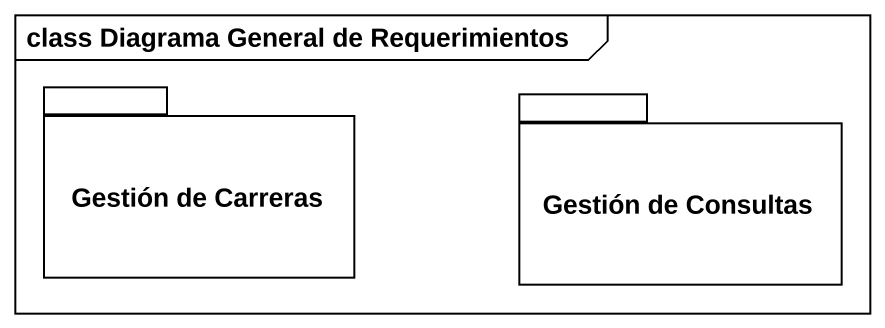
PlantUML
@startuml
mainframe class Diagrama General de Requerimientos
package "Gestión de Carreras" as Gestión_de_Carreras {
}
package "Gestión de Consultas" as Gestión_de_Consultas {
}
@enduml
